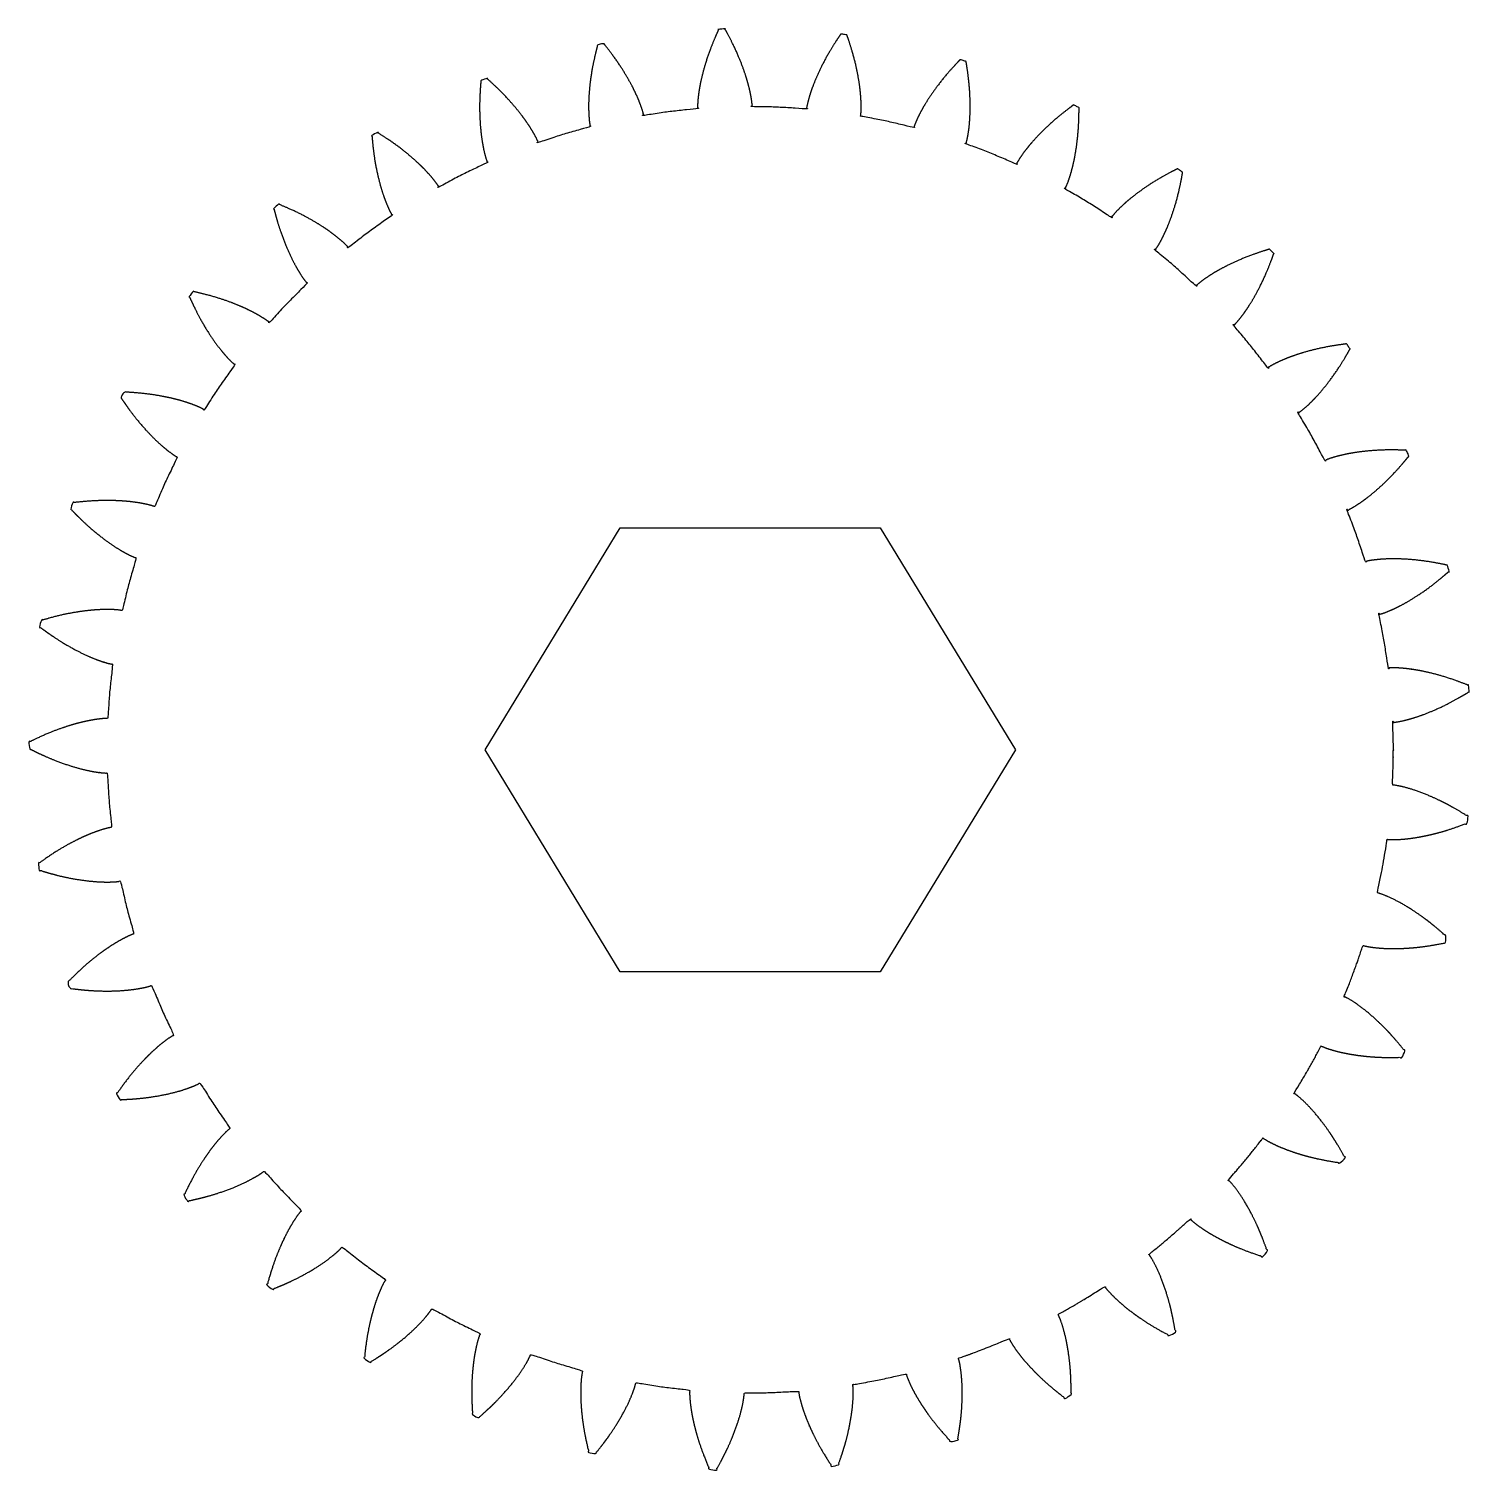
# Model space of a CAD drawing. Header units: millimetres. Extents: x 249 to 486, y 103 to 253.
# Drawn here: x 396.19 to 435.12, y 214.06 to 253.02 of the extents above; entities that cross this region are included whole.
import ezdxf

# ---------------------------------------------------------------- set-up
doc = ezdxf.new("R2010")
doc.units = ezdxf.units.MM
doc.header["$MEASUREMENT"] = 0

msp = doc.modelspace()

# ---------------------------------------------------------------- linework, layer by layer
msp.add_lwpolyline([(419.202, 227.532), (412.176, 227.532), (408.52, 233.532), (412.176, 239.532), (419.202, 239.532), (422.858, 233.532), (419.202, 227.532)])
msp.add_rational_spline([(424.829, 248.32), (425.038, 248.19), (425.245, 248.056), (425.448, 247.918), (425.462, 247.936), (425.515, 248.006), (425.65, 248.152), (425.892, 248.378), (426.258, 248.663), (426.718, 248.965), (427.068, 249.15), (427.243, 249.24), (427.266, 249.223), (427.288, 249.207), (427.311, 249.19), (427.333, 249.173), (427.356, 249.157), (427.378, 249.14), (427.343, 248.946), (427.268, 248.558), (427.111, 248.03), (426.945, 247.597), (426.798, 247.3), (426.698, 247.128), (426.646, 247.057), (426.633, 247.039), (426.824, 246.884), (427.012, 246.725), (427.197, 246.562), (427.377, 246.403), (427.557, 246.237), (427.735, 246.066), (427.751, 246.081), (427.815, 246.142), (427.973, 246.263), (428.25, 246.445), (428.659, 246.664), (429.163, 246.884), (429.539, 247.007), (429.727, 247.066), (429.747, 247.046), (429.766, 247.026), (429.785, 247.006), (429.805, 246.985), (429.824, 246.965), (429.843, 246.945), (429.775, 246.76), (429.636, 246.39), (429.393, 245.896), (429.156, 245.497), (428.961, 245.229), (428.834, 245.076), (428.77, 245.015), (428.754, 245), (428.917, 244.815), (429.075, 244.626), (429.226, 244.439), (429.38, 244.248), (429.53, 244.053), (429.676, 243.855), (429.695, 243.867), (429.768, 243.916), (429.945, 244.008), (430.248, 244.141), (430.688, 244.288), (431.222, 244.42), (431.614, 244.478), (431.809, 244.504), (431.825, 244.481), (431.84, 244.458), (431.856, 244.435), (431.872, 244.412), (431.887, 244.389), (431.903, 244.365), (431.805, 244.194), (431.605, 243.853), (431.282, 243.407), (430.981, 243.054), (430.744, 242.823), (430.592, 242.694), (430.52, 242.644), (430.501, 242.632), (430.63, 242.422), (430.755, 242.21), (430.874, 241.995), (430.991, 241.785), (431.106, 241.568), (431.217, 241.348), (431.237, 241.357), (431.318, 241.393), (431.507, 241.454), (431.829, 241.533), (432.287, 241.604), (432.836, 241.644), (433.232, 241.635), (433.429, 241.628), (433.44, 241.603), (433.452, 241.578), (433.463, 241.552), (433.475, 241.527), (433.486, 241.501), (433.498, 241.475), (433.372, 241.324), (433.118, 241.021), (432.724, 240.636), (432.368, 240.339), (432.095, 240.15), (431.924, 240.049), (431.844, 240.012), (431.824, 240.003), (431.916, 239.775), (432.002, 239.544), (432.084, 239.312), (432.164, 239.086), (432.241, 238.852), (432.313, 238.617), (432.334, 238.622), (432.42, 238.644), (432.617, 238.672), (432.947, 238.697), (433.411, 238.689), (433.959, 238.636), (434.347, 238.56), (434.54, 238.521), (434.547, 238.493), (434.554, 238.466), (434.561, 238.439), (434.568, 238.412), (434.575, 238.385), (434.582, 238.358), (434.433, 238.229), (434.131, 237.974), (433.678, 237.661), (433.277, 237.428), (432.977, 237.288), (432.791, 237.218), (432.706, 237.195), (432.684, 237.189), (432.736, 236.948), (432.783, 236.707), (432.824, 236.464), (432.865, 236.228), (432.901, 235.984), (432.932, 235.74), (432.954, 235.742), (433.042, 235.749), (433.241, 235.744), (433.571, 235.712), (434.027, 235.626), (434.558, 235.481), (434.928, 235.341), (435.111, 235.27), (435.114, 235.242), (435.116, 235.214), (435.119, 235.186), (435.121, 235.158), (435.123, 235.13), (435.126, 235.102), (434.957, 235.001), (434.616, 234.8), (434.117, 234.568), (433.682, 234.406), (433.363, 234.319), (433.167, 234.28), (433.08, 234.272), (433.058, 234.27), (433.068, 234.024), (433.073, 233.778), (433.073, 233.532), (433.073, 233.46), (433.072, 233.389), (433.072, 233.317), (433.069, 233.071), (433.061, 232.825), (433.047, 232.579), (433.069, 232.577), (433.157, 232.568), (433.352, 232.527), (433.67, 232.436), (434.103, 232.269), (434.599, 232.03), (434.937, 231.825), (435.105, 231.721), (435.102, 231.694), (435.099, 231.666), (435.097, 231.638), (435.094, 231.61), (435.091, 231.582), (435.088, 231.554), (434.904, 231.485), (434.532, 231.349), (433.999, 231.211), (433.543, 231.131), (433.213, 231.103), (433.014, 231.101), (432.926, 231.109), (432.904, 231.111), (432.87, 230.867), (432.83, 230.624), (432.786, 230.382), (432.742, 230.146), (432.693, 229.905), (432.638, 229.665), (432.659, 229.659), (432.744, 229.635), (432.929, 229.562), (433.227, 229.419), (433.626, 229.181), (434.075, 228.862), (434.374, 228.603), (434.521, 228.473), (434.514, 228.446), (434.507, 228.419), (434.499, 228.392), (434.492, 228.365), (434.484, 228.338), (434.477, 228.311), (434.283, 228.273), (433.894, 228.202), (433.346, 228.156), (432.882, 228.154), (432.552, 228.183), (432.355, 228.214), (432.27, 228.236), (432.249, 228.242), (432.174, 228.007), (432.094, 227.775), (432.009, 227.544), (431.927, 227.318), (431.837, 227.089), (431.743, 226.862), (431.763, 226.852), (431.842, 226.814), (432.012, 226.711), (432.282, 226.519), (432.635, 226.218), (433.024, 225.828), (433.275, 225.522), (433.398, 225.369), (433.386, 225.343), (433.375, 225.318), (433.363, 225.293), (433.351, 225.267), (433.339, 225.242), (433.327, 225.217), (433.13, 225.213), (432.735, 225.208), (432.186, 225.255), (431.729, 225.331), (431.408, 225.415), (431.22, 225.479), (431.139, 225.515), (431.119, 225.524), (431.006, 225.306), (430.888, 225.09), (430.766, 224.877), (430.646, 224.669), (430.519, 224.458), (430.388, 224.25), (430.406, 224.237), (430.478, 224.186), (430.628, 224.056), (430.862, 223.821), (431.159, 223.465), (431.476, 223.015), (431.672, 222.671), (431.768, 222.499), (431.752, 222.476), (431.736, 222.453), (431.72, 222.43), (431.704, 222.407), (431.688, 222.384), (431.672, 222.361), (431.477, 222.39), (431.087, 222.452), (430.554, 222.591), (430.116, 222.744), (429.814, 222.88), (429.639, 222.975), (429.566, 223.024), (429.548, 223.037), (429.399, 222.841), (429.247, 222.648), (429.09, 222.458), (428.937, 222.273), (428.776, 222.087), (428.612, 221.904), (428.627, 221.888), (428.69, 221.826), (428.816, 221.672), (429.007, 221.401), (429.239, 221), (429.476, 220.503), (429.611, 220.131), (429.676, 219.945), (429.657, 219.925), (429.637, 219.905), (429.618, 219.885), (429.598, 219.865), (429.579, 219.845), (429.559, 219.825), (429.372, 219.887), (428.997, 220.014), (428.496, 220.241), (428.089, 220.465), (427.815, 220.65), (427.659, 220.773), (427.595, 220.834), (427.579, 220.85), (427.4, 220.681), (427.217, 220.517), (427.035, 220.36), (426.848, 220.2), (426.658, 220.043), (426.465, 219.891), (426.478, 219.873), (426.529, 219.801), (426.627, 219.628), (426.77, 219.329), (426.931, 218.894), (427.081, 218.364), (427.151, 217.975), (427.184, 217.781), (427.162, 217.764), (427.139, 217.748), (427.117, 217.731), (427.094, 217.715), (427.071, 217.699), (427.048, 217.682), (426.874, 217.775), (426.527, 217.963), (426.07, 218.271), (425.708, 218.561), (425.469, 218.79), (425.335, 218.937), (425.283, 219.008), (425.27, 219.026), (425.064, 218.89), (424.856, 218.759), (424.651, 218.635), (424.44, 218.509), (424.226, 218.386), (424.01, 218.268), (424.02, 218.249), (424.058, 218.169), (424.126, 217.982), (424.216, 217.663), (424.301, 217.208), (424.36, 216.66), (424.363, 216.264), (424.363, 216.067), (424.338, 216.055), (424.313, 216.043), (424.288, 216.03), (424.263, 216.018), (424.238, 216.006), (424.212, 215.993), (424.057, 216.114), (423.746, 216.358), (423.348, 216.739), (423.039, 217.085), (422.842, 217.351), (422.735, 217.519), (422.696, 217.598), (422.686, 217.618), (422.461, 217.519), (422.233, 217.425), (422.01, 217.337), (421.781, 217.248), (421.549, 217.163), (421.317, 217.084), (421.323, 217.062), (421.347, 216.978), (421.382, 216.782), (421.417, 216.453), (421.425, 215.989), (421.39, 215.439), (421.327, 215.049), (421.293, 214.855), (421.267, 214.847), (421.24, 214.839), (421.213, 214.831), (421.186, 214.823), (421.159, 214.815), (421.132, 214.807), (420.999, 214.952), (420.734, 215.245), (420.406, 215.688), (420.16, 216.081), (420.011, 216.377), (419.934, 216.56), (419.908, 216.645), (419.902, 216.666), (419.663, 216.606), (419.423, 216.551), (419.188, 216.503), (418.947, 216.454), (418.705, 216.409), (418.462, 216.37), (418.464, 216.348), (418.474, 216.26), (418.475, 216.062), (418.454, 215.731), (418.384, 215.273), (418.256, 214.737), (418.128, 214.363), (418.063, 214.177), (418.035, 214.174), (418.007, 214.17), (417.98, 214.167), (417.952, 214.164), (417.924, 214.16), (417.896, 214.157), (417.789, 214.323), (417.577, 214.657), (417.329, 215.148), (417.153, 215.577), (417.055, 215.894), (417.01, 216.087), (416.999, 216.175), (416.996, 216.197), (416.751, 216.178), (416.505, 216.165), (416.266, 216.157), (416.02, 216.149), (415.774, 216.146), (415.528, 216.148), (415.526, 216.126), (415.521, 216.038), (415.489, 215.842), (415.413, 215.52), (415.265, 215.08), (415.05, 214.573), (414.86, 214.226), (414.764, 214.054), (414.736, 214.055), (414.709, 214.057), (414.681, 214.058), (414.653, 214.059), (414.625, 214.061), (414.597, 214.062), (414.519, 214.244), (414.367, 214.608), (414.204, 215.135), (414.104, 215.587), (414.061, 215.916), (414.049, 216.114), (414.053, 216.203), (414.054, 216.225), (413.809, 216.248), (413.565, 216.276), (413.327, 216.309), (413.083, 216.342), (412.84, 216.381), (412.598, 216.425), (412.593, 216.403), (412.573, 216.317), (412.508, 216.129), (412.379, 215.824), (412.159, 215.416), (411.861, 214.953), (411.616, 214.642), (411.492, 214.489), (411.465, 214.495), (411.438, 214.501), (411.411, 214.507), (411.383, 214.513), (411.356, 214.519), (411.329, 214.526), (411.283, 214.717), (411.194, 215.103), (411.123, 215.649), (411.1, 216.112), (411.113, 216.443), (411.135, 216.64), (411.154, 216.727), (411.158, 216.748), (410.921, 216.812), (410.685, 216.882), (410.456, 216.954), (410.221, 217.028), (409.988, 217.107), (409.757, 217.191), (409.748, 217.171), (409.714, 217.089), (409.619, 216.915), (409.439, 216.636), (409.154, 216.27), (408.782, 215.864), (408.488, 215.6), (408.341, 215.469), (408.315, 215.48), (408.289, 215.491), (408.263, 215.501), (408.237, 215.512), (408.211, 215.523), (408.186, 215.533), (408.173, 215.73), (408.15, 216.125), (408.172, 216.675), (408.227, 217.135), (408.296, 217.459), (408.351, 217.65), (408.384, 217.732), (408.393, 217.753), (408.169, 217.856), (407.948, 217.964), (407.735, 218.074), (407.516, 218.187), (407.3, 218.304), (407.086, 218.426), (407.074, 218.407), (407.026, 218.333), (406.903, 218.177), (406.679, 217.932), (406.337, 217.62), (405.902, 217.282), (405.567, 217.071), (405.4, 216.967), (405.376, 216.982), (405.352, 216.997), (405.328, 217.012), (405.305, 217.027), (405.281, 217.042), (405.257, 217.057), (405.278, 217.253), (405.322, 217.646), (405.437, 218.184), (405.569, 218.629), (405.691, 218.936), (405.778, 219.116), (405.824, 219.191), (405.836, 219.21), (405.633, 219.349), (405.433, 219.493), (405.242, 219.637), (405.045, 219.785), (404.851, 219.937), (404.661, 220.093), (404.646, 220.077), (404.587, 220.011), (404.439, 219.879), (404.177, 219.676), (403.787, 219.425), (403.301, 219.166), (402.936, 219.014), (402.753, 218.94), (402.732, 218.959), (402.711, 218.977), (402.691, 218.996), (402.67, 219.015), (402.649, 219.033), (402.628, 219.052), (402.681, 219.242), (402.791, 219.622), (402.995, 220.133), (403.2, 220.549), (403.373, 220.832), (403.488, 220.994), (403.547, 221.06), (403.561, 221.077), (403.385, 221.248), (403.212, 221.424), (403.048, 221.598), (402.879, 221.777), (402.714, 221.96), (402.553, 222.145), (402.535, 222.132), (402.466, 222.077), (402.297, 221.972), (402.005, 221.816), (401.578, 221.635), (401.056, 221.461), (400.67, 221.373), (400.477, 221.331), (400.46, 221.353), (400.443, 221.375), (400.425, 221.397), (400.408, 221.418), (400.39, 221.44), (400.373, 221.462), (400.457, 221.64), (400.63, 221.996), (400.917, 222.466), (401.19, 222.842), (401.407, 223.091), (401.548, 223.231), (401.617, 223.287), (401.634, 223.3), (401.489, 223.499), (401.349, 223.701), (401.216, 223.901), (401.08, 224.106), (400.948, 224.314), (400.82, 224.524), (400.801, 224.514), (400.723, 224.472), (400.539, 224.396), (400.225, 224.291), (399.774, 224.185), (399.229, 224.102), (398.834, 224.08), (398.638, 224.071), (398.624, 224.096), (398.61, 224.12), (398.597, 224.145), (398.584, 224.169), (398.57, 224.194), (398.557, 224.219), (398.67, 224.38), (398.9, 224.701), (399.262, 225.116), (399.594, 225.44), (399.851, 225.649), (400.014, 225.764), (400.091, 225.807), (400.11, 225.818), (400.001, 226.038), (399.896, 226.261), (399.799, 226.48), (399.699, 226.705), (399.604, 226.932), (399.514, 227.161), (399.493, 227.154), (399.409, 227.126), (399.215, 227.082), (398.888, 227.032), (398.425, 227.003), (397.875, 227.013), (397.482, 227.058), (397.286, 227.083), (397.277, 227.109), (397.268, 227.136), (397.259, 227.162), (397.25, 227.189), (397.24, 227.215), (397.231, 227.241), (397.37, 227.381), (397.651, 227.66), (398.078, 228.007), (398.46, 228.271), (398.748, 228.433), (398.928, 228.519), (399.011, 228.548), (399.032, 228.556), (398.962, 228.791), (398.896, 229.029), (398.837, 229.261), (398.777, 229.5), (398.722, 229.739), (398.671, 229.98), (398.649, 229.977), (398.562, 229.963), (398.364, 229.953), (398.033, 229.959), (397.571, 230.009), (397.03, 230.111), (396.651, 230.222), (396.462, 230.279), (396.457, 230.307), (396.453, 230.334), (396.448, 230.362), (396.444, 230.389), (396.439, 230.417), (396.435, 230.445), (396.595, 230.559), (396.919, 230.786), (397.399, 231.057), (397.819, 231.252), (398.131, 231.364), (398.323, 231.417), (398.41, 231.433), (398.431, 231.436), (398.402, 231.681), (398.377, 231.925), (398.358, 232.165), (398.339, 232.41), (398.325, 232.656), (398.316, 232.901), (398.294, 232.902), (398.206, 232.903), (398.008, 232.926), (397.683, 232.988), (397.237, 233.115), (396.721, 233.307), (396.365, 233.48), (396.189, 233.568), (396.189, 233.596), (396.189, 233.624), (396.189, 233.652), (396.189, 233.68), (396.19, 233.708), (396.19, 233.736), (396.367, 233.822), (396.725, 233.991), (397.243, 234.177), (397.691, 234.298), (398.017, 234.356), (398.215, 234.377), (398.303, 234.377), (398.325, 234.377), (398.337, 234.623), (398.354, 234.868), (398.376, 235.107), (398.398, 235.352), (398.426, 235.597), (398.459, 235.841), (398.437, 235.845), (398.35, 235.861), (398.159, 235.917), (397.849, 236.033), (397.431, 236.233), (396.955, 236.51), (396.633, 236.74), (396.474, 236.857), (396.479, 236.884), (396.484, 236.912), (396.489, 236.939), (396.494, 236.967), (396.499, 236.995), (396.504, 237.022), (396.693, 237.077), (397.074, 237.183), (397.616, 237.279), (398.078, 237.323), (398.409, 237.325), (398.608, 237.312), (398.695, 237.297), (398.716, 237.293), (398.77, 237.534), (398.828, 237.773), (398.89, 238.005), (398.953, 238.242), (399.021, 238.479), (399.095, 238.714), (399.074, 238.721), (398.991, 238.752), (398.813, 238.839), (398.526, 239.006), (398.148, 239.274), (397.725, 239.627), (397.448, 239.908), (397.311, 240.05), (397.32, 240.076), (397.329, 240.103), (397.339, 240.129), (397.348, 240.155), (397.358, 240.182), (397.367, 240.208), (397.563, 240.23), (397.957, 240.27), (398.507, 240.273), (398.97, 240.239), (399.296, 240.185), (399.49, 240.139), (399.573, 240.109), (399.594, 240.102), (399.687, 240.33), (399.785, 240.556), (399.885, 240.774), (399.987, 240.998), (400.095, 241.219), (400.206, 241.438), (400.187, 241.449), (400.111, 241.493), (399.95, 241.61), (399.695, 241.822), (399.368, 242.15), (399.01, 242.569), (398.784, 242.894), (398.673, 243.056), (398.687, 243.081), (398.701, 243.105), (398.714, 243.129), (398.728, 243.154), (398.742, 243.178), (398.756, 243.202), (398.952, 243.191), (399.347, 243.164), (399.89, 243.075), (400.341, 242.963), (400.653, 242.854), (400.836, 242.776), (400.913, 242.733), (400.933, 242.723), (401.063, 242.931), (401.197, 243.138), (401.333, 243.336), (401.471, 243.539), (401.615, 243.739), (401.762, 243.936), (401.745, 243.95), (401.677, 244.007), (401.537, 244.149), (401.323, 244.401), (401.055, 244.779), (400.774, 245.253), (400.605, 245.611), (400.523, 245.79), (400.541, 245.811), (400.559, 245.833), (400.576, 245.855), (400.594, 245.877), (400.612, 245.898), (400.629, 245.92), (400.821, 245.875), (401.206, 245.783), (401.726, 245.603), (402.151, 245.416), (402.441, 245.257), (402.608, 245.149), (402.677, 245.094), (402.694, 245.08), (402.858, 245.264), (403.025, 245.444), (403.192, 245.617), (403.363, 245.793), (403.538, 245.967), (403.716, 246.136), (403.702, 246.153), (403.644, 246.22), (403.531, 246.383), (403.362, 246.668), (403.162, 247.086), (402.964, 247.6), (402.859, 247.982), (402.808, 248.172), (402.829, 248.19), (402.85, 248.209), (402.871, 248.227), (402.892, 248.246), (402.913, 248.264), (402.935, 248.282), (403.116, 248.206), (403.48, 248.05), (403.962, 247.785), (404.349, 247.529), (404.608, 247.323), (404.755, 247.189), (404.813, 247.123), (404.828, 247.106), (405.02, 247.26), (405.216, 247.409), (405.409, 247.551), (405.608, 247.697), (405.809, 247.838), (406.013, 247.975), (406.002, 247.994), (405.957, 248.07), (405.872, 248.25), (405.754, 248.559), (405.627, 249.005), (405.519, 249.545), (405.48, 249.939), (405.462, 250.135), (405.486, 250.149), (405.509, 250.164), (405.533, 250.179), (405.557, 250.193), (405.581, 250.208), (405.605, 250.222), (405.771, 250.116), (406.103, 249.901), (406.534, 249.558), (406.873, 249.241), (407.093, 248.994), (407.215, 248.837), (407.262, 248.762), (407.273, 248.743), (407.488, 248.862), (407.706, 248.977), (407.921, 249.084), (408.141, 249.194), (408.363, 249.299), (408.588, 249.4), (408.58, 249.42), (408.548, 249.503), (408.495, 249.695), (408.431, 250.019), (408.381, 250.48), (408.366, 251.031), (408.393, 251.425), (408.409, 251.622), (408.434, 251.632), (408.46, 251.643), (408.486, 251.653), (408.512, 251.663), (408.538, 251.674), (408.565, 251.684), (408.711, 251.552), (409.001, 251.283), (409.368, 250.873), (409.649, 250.503), (409.824, 250.223), (409.918, 250.047), (409.951, 249.965), (409.959, 249.945), (410.192, 250.026), (410.426, 250.102), (410.655, 250.172), (410.891, 250.243), (411.128, 250.309), (411.366, 250.37), (411.362, 250.392), (411.344, 250.478), (411.325, 250.676), (411.315, 251.007), (411.344, 251.47), (411.422, 252.015), (411.516, 252.4), (411.564, 252.591), (411.591, 252.597), (411.619, 252.602), (411.646, 252.608), (411.673, 252.614), (411.701, 252.62), (411.728, 252.625), (411.85, 252.47), (412.091, 252.157), (412.383, 251.69), (412.598, 251.279), (412.723, 250.973), (412.786, 250.784), (412.805, 250.698), (412.81, 250.676), (413.052, 250.717), (413.296, 250.752), (413.534, 250.782), (413.778, 250.813), (414.023, 250.838), (414.268, 250.858), (414.267, 250.88), (414.265, 250.968), (414.279, 251.167), (414.325, 251.495), (414.432, 251.946), (414.601, 252.47), (414.758, 252.833), (414.837, 253.013), (414.865, 253.015), (414.893, 253.016), (414.921, 253.017), (414.949, 253.018), (414.977, 253.019), (415.005, 253.02), (415.099, 252.847), (415.284, 252.497), (415.493, 251.988), (415.635, 251.546), (415.708, 251.223), (415.737, 251.026), (415.741, 250.938), (415.742, 250.916), (415.988, 250.915), (416.234, 250.909), (416.474, 250.898), (416.72, 250.887), (416.966, 250.871), (417.211, 250.85), (417.214, 250.871), (417.226, 250.959), (417.273, 251.152), (417.375, 251.467), (417.556, 251.894), (417.81, 252.382), (418.026, 252.714), (418.135, 252.878), (418.163, 252.874), (418.191, 252.871), (418.219, 252.867), (418.246, 252.863), (418.274, 252.86), (418.302, 252.856), (418.365, 252.669), (418.489, 252.294), (418.609, 251.756), (418.674, 251.297), (418.691, 250.966), (418.687, 250.768), (418.676, 250.68), (418.674, 250.658), (418.916, 250.616), (419.158, 250.568), (419.398, 250.516), (419.632, 250.465), (419.872, 250.407), (420.11, 250.345), (420.116, 250.366), (420.143, 250.45), (420.222, 250.632), (420.375, 250.926), (420.626, 251.316), (420.959, 251.755), (421.228, 252.045), (421.363, 252.188), (421.39, 252.18), (421.417, 252.172), (421.444, 252.163), (421.47, 252.155), (421.497, 252.147), (421.524, 252.138), (421.555, 251.944), (421.613, 251.553), (421.641, 251.003), (421.628, 250.539), (421.589, 250.21), (421.551, 250.015), (421.526, 249.93), (421.52, 249.909), (421.751, 249.827), (421.981, 249.739), (422.204, 249.649), (422.432, 249.557), (422.658, 249.46), (422.882, 249.358), (422.892, 249.378), (422.933, 249.456), (423.042, 249.623), (423.242, 249.886), (423.555, 250.229), (423.957, 250.605), (424.271, 250.845), (424.429, 250.964), (424.454, 250.951), (424.479, 250.939), (424.504, 250.926), (424.528, 250.913), (424.553, 250.901), (424.578, 250.888), (424.576, 250.691), (424.567, 250.295), (424.502, 249.749), (424.411, 249.294), (424.317, 248.976), (424.247, 248.79), (424.208, 248.711), (424.198, 248.691), (424.413, 248.571), (424.625, 248.446), (424.829, 248.32)], [1, 0.999849815278, 0.999849815278, 1, 1, 1, 1, 1, 1, 1, 1, 1, 0.999998455877, 0.999998455877, 1, 0.999998455877, 0.999998455877, 1, 1, 1, 1, 1, 1, 1, 1, 1, 0.999849815278, 0.999849815278, 1, 0.999849815278, 0.999849815278, 1, 1, 1, 1, 1, 1, 1, 1, 1, 0.999998455877, 0.999998455877, 1, 0.999998455877, 0.999998455877, 1, 1, 1, 1, 1, 1, 1, 1, 1, 0.999849815278, 0.999849815278, 1, 0.999849815278, 0.999849815278, 1, 1, 1, 1, 1, 1, 1, 1, 1, 0.999998455877, 0.999998455877, 1, 0.999998455877, 0.999998455877, 1, 1, 1, 1, 1, 1, 1, 1, 1, 0.999849815278, 0.999849815278, 1, 0.999849815278, 0.999849815278, 1, 1, 1, 1, 1, 1, 1, 1, 1, 0.999998455877, 0.999998455877, 1, 0.999998455877, 0.999998455877, 1, 1, 1, 1, 1, 1, 1, 1, 1, 0.999849815278, 0.999849815278, 1, 0.999849815278, 0.999849815278, 1, 1, 1, 1, 1, 1, 1, 1, 1, 0.999998455877, 0.999998455877, 1, 0.999998455877, 0.999998455877, 1, 1, 1, 1, 1, 1, 1, 1, 1, 0.999849815278, 0.999849815278, 1, 0.999849815278, 0.999849815278, 1, 1, 1, 1, 1, 1, 1, 1, 1, 0.999998455877, 0.999998455877, 1, 0.999998455877, 0.999998455877, 1, 1, 1, 1, 1, 1, 1, 1, 1, 0.999849815278, 0.999849815278, 1, 1, 1, 1, 0.999849815278, 0.999849815278, 1, 1, 1, 1, 1, 1, 1, 1, 1, 0.999998455877, 0.999998455877, 1, 0.999998455877, 0.999998455877, 1, 1, 1, 1, 1, 1, 1, 1, 1, 0.999849815278, 0.999849815278, 1, 0.999849815278, 0.999849815278, 1, 1, 1, 1, 1, 1, 1, 1, 1, 0.999998455877, 0.999998455877, 1, 0.999998455877, 0.999998455877, 1, 1, 1, 1, 1, 1, 1, 1, 1, 0.999849815278, 0.999849815278, 1, 0.999849815278, 0.999849815278, 1, 1, 1, 1, 1, 1, 1, 1, 1, 0.999998455877, 0.999998455877, 1, 0.999998455877, 0.999998455877, 1, 1, 1, 1, 1, 1, 1, 1, 1, 0.999849815278, 0.999849815278, 1, 0.999849815278, 0.999849815278, 1, 1, 1, 1, 1, 1, 1, 1, 1, 0.999998455877, 0.999998455877, 1, 0.999998455877, 0.999998455877, 1, 1, 1, 1, 1, 1, 1, 1, 1, 0.999849815278, 0.999849815278, 1, 0.999849815278, 0.999849815278, 1, 1, 1, 1, 1, 1, 1, 1, 1, 0.999998455877, 0.999998455877, 1, 0.999998455877, 0.999998455877, 1, 1, 1, 1, 1, 1, 1, 1, 1, 0.999849815278, 0.999849815278, 1, 0.999849815278, 0.999849815278, 1, 1, 1, 1, 1, 1, 1, 1, 1, 0.999998455877, 0.999998455877, 1, 0.999998455877, 0.999998455877, 1, 1, 1, 1, 1, 1, 1, 1, 1, 0.999849815278, 0.999849815278, 1, 0.999849815278, 0.999849815278, 1, 1, 1, 1, 1, 1, 1, 1, 1, 0.999998455877, 0.999998455877, 1, 0.999998455877, 0.999998455877, 1, 1, 1, 1, 1, 1, 1, 1, 1, 0.999849815278, 0.999849815278, 1, 0.999849815278, 0.999849815278, 1, 1, 1, 1, 1, 1, 1, 1, 1, 0.999998455877, 0.999998455877, 1, 0.999998455877, 0.999998455877, 1, 1, 1, 1, 1, 1, 1, 1, 1, 0.999849815278, 0.999849815278, 1, 0.999849815278, 0.999849815278, 1, 1, 1, 1, 1, 1, 1, 1, 1, 0.999998455877, 0.999998455877, 1, 0.999998455877, 0.999998455877, 1, 1, 1, 1, 1, 1, 1, 1, 1, 0.999849815278, 0.999849815278, 1, 0.999849815278, 0.999849815278, 1, 1, 1, 1, 1, 1, 1, 1, 1, 0.999998455877, 0.999998455877, 1, 0.999998455877, 0.999998455877, 1, 1, 1, 1, 1, 1, 1, 1, 1, 0.999849815278, 0.999849815278, 1, 0.999849815278, 0.999849815278, 1, 1, 1, 1, 1, 1, 1, 1, 1, 0.999998455877, 0.999998455877, 1, 0.999998455877, 0.999998455877, 1, 1, 1, 1, 1, 1, 1, 1, 1, 0.999849815278, 0.999849815278, 1, 0.999849815278, 0.999849815278, 1, 1, 1, 1, 1, 1, 1, 1, 1, 0.999998455877, 0.999998455877, 1, 0.999998455877, 0.999998455877, 1, 1, 1, 1, 1, 1, 1, 1, 1, 0.999849815278, 0.999849815278, 1, 0.999849815278, 0.999849815278, 1, 1, 1, 1, 1, 1, 1, 1, 1, 0.999998455877, 0.999998455877, 1, 0.999998455877, 0.999998455877, 1, 1, 1, 1, 1, 1, 1, 1, 1, 0.999849815278, 0.999849815278, 1, 0.999849815278, 0.999849815278, 1, 1, 1, 1, 1, 1, 1, 1, 1, 0.999998455877, 0.999998455877, 1, 0.999998455877, 0.999998455877, 1, 1, 1, 1, 1, 1, 1, 1, 1, 0.999849815278, 0.999849815278, 1, 0.999849815278, 0.999849815278, 1, 1, 1, 1, 1, 1, 1, 1, 1, 0.999998455877, 0.999998455877, 1, 0.999998455877, 0.999998455877, 1, 1, 1, 1, 1, 1, 1, 1, 1, 0.999849815278, 0.999849815278, 1, 0.999849815278, 0.999849815278, 1, 1, 1, 1, 1, 1, 1, 1, 1, 0.999998455877, 0.999998455877, 1, 0.999998455877, 0.999998455877, 1, 1, 1, 1, 1, 1, 1, 1, 1, 0.999849815278, 0.999849815278, 1, 0.999849815278, 0.999849815278, 1, 1, 1, 1, 1, 1, 1, 1, 1, 0.999998455877, 0.999998455877, 1, 0.999998455877, 0.999998455877, 1, 1, 1, 1, 1, 1, 1, 1, 1, 0.999849815278, 0.999849815278, 1, 0.999849815278, 0.999849815278, 1, 1, 1, 1, 1, 1, 1, 1, 1, 0.999998455877, 0.999998455877, 1, 0.999998455877, 0.999998455877, 1, 1, 1, 1, 1, 1, 1, 1, 1, 0.999849815278, 0.999849815278, 1, 0.999849815278, 0.999849815278, 1, 1, 1, 1, 1, 1, 1, 1, 1, 0.999998455877, 0.999998455877, 1, 0.999998455877, 0.999998455877, 1, 1, 1, 1, 1, 1, 1, 1, 1, 0.999849815278, 0.999849815278, 1, 0.999849815278, 0.999849815278, 1, 1, 1, 1, 1, 1, 1, 1, 1, 0.999998455877, 0.999998455877, 1, 0.999998455877, 0.999998455877, 1, 1, 1, 1, 1, 1, 1, 1, 1, 0.999849815278, 0.999849815278, 1, 0.999849815278, 0.999849815278, 1, 1, 1, 1, 1, 1, 1, 1, 1, 0.999998455877, 0.999998455877, 1, 0.999998455877, 0.999998455877, 1, 1, 1, 1, 1, 1, 1, 1, 1, 0.999849815278, 0.999849815278, 1, 0.999849815278, 0.999849815278, 1, 1, 1, 1, 1, 1, 1, 1, 1, 0.999998455877, 0.999998455877, 1, 0.999998455877, 0.999998455877, 1, 1, 1, 1, 1, 1, 1, 1, 1, 0.999849815278, 0.999849815278, 1, 0.999849815278, 0.999849815278, 1, 1, 1, 1, 1, 1, 1, 1, 1, 0.999998455877, 0.999998455877, 1, 0.999998455877, 0.999998455877, 1, 1, 1, 1, 1, 1, 1, 1, 1, 0.999849815278, 0.999849815278, 1, 0.999849815278, 0.999849815278, 1, 1, 1, 1, 1, 1, 1, 1, 1, 0.999998455877, 0.999998455877, 1, 0.999998455877, 0.999998455877, 1, 1, 1, 1, 1, 1, 1, 1, 1, 0.999849815278, 0.999849815278, 1, 0.999849815278, 0.999849815278, 1, 1, 1, 1, 1, 1, 1, 1, 1, 0.999998455877, 0.999998455877, 1, 0.999998455877, 0.999998455877, 1, 1, 1, 1, 1, 1, 1, 1, 1, 0.999849815278, 0.999849815278, 1, 0.999849815278, 0.999849815278, 1, 1, 1, 1, 1, 1, 1, 1, 1, 0.999998455877, 0.999998455877, 1, 0.999998455877, 0.999998455877, 1, 1, 1, 1, 1, 1, 1, 1, 1, 0.999849815278, 0.999849815278, 1, 0.999849815278, 0.999849815278, 1, 1, 1, 1, 1, 1, 1, 1, 1, 0.999998455877, 0.999998455877, 1, 0.999998455877, 0.999998455877, 1, 1, 1, 1, 1, 1, 1, 1, 1, 0.999849815278, 0.999849815278, 1, 0.999849815278, 0.999849815278, 1, 1, 1, 1, 1, 1, 1, 1, 1, 0.999998455877, 0.999998455877, 1, 0.999998455877, 0.999998455877, 1, 1, 1, 1, 1, 1, 1, 1, 1, 0.999849815278, 0.999849815278, 1, 0.999849815278, 0.999849815278, 1, 1, 1, 1, 1, 1, 1, 1, 1, 0.999998455877, 0.999998455877, 1, 0.999998455877, 0.999998455877, 1, 1, 1, 1, 1, 1, 1, 1, 1, 0.999849815278, 0.999849815278, 1, 0.999849815278, 0.999849815278, 1, 1, 1, 1, 1, 1, 1, 1, 1, 0.999998455877, 0.999998455877, 1, 0.999998455877, 0.999998455877, 1, 1, 1, 1, 1, 1, 1, 1, 1, 0.999849815278, 0.999849815278, 1, 0.999849815278, 0.999849815278, 1, 1, 1, 1, 1, 1, 1, 1, 1, 0.999998455877, 0.999998455877, 1, 0.999998455877, 0.999998455877, 1, 1, 1, 1, 1, 1, 1, 1, 1, 0.999849815278, 0.999849815278, 1], degree=3, knots=[0, 0, 0, 0, 0.042453, 0.042453, 0.042453, 0.108632, 0.307146, 0.638001, 1.101196, 1.696733, 2.287384, 2.287384, 2.287384, 2.291688, 2.291688, 2.291688, 2.295993, 2.295993, 2.295993, 2.886644, 3.48218, 3.945376, 4.27623, 4.474745, 4.540923, 4.540923, 4.540923, 4.583377, 4.583377, 4.583377, 4.62583, 4.62583, 4.62583, 4.692009, 4.890523, 5.221378, 5.684573, 6.280109, 6.87076, 6.87076, 6.87076, 6.875065, 6.875065, 6.875065, 6.87937, 6.87937, 6.87937, 7.470021, 8.065557, 8.528752, 8.859607, 9.058121, 9.1243, 9.1243, 9.1243, 9.166753, 9.166753, 9.166753, 9.209207, 9.209207, 9.209207, 9.275385, 9.4739, 9.804754, 10.26795, 10.863486, 11.454137, 11.454137, 11.454137, 11.458442, 11.458442, 11.458442, 11.462746, 11.462746, 11.462746, 12.053397, 12.648934, 13.112129, 13.442984, 13.641498, 13.707677, 13.707677, 13.707677, 13.75013, 13.75013, 13.75013, 13.792583, 13.792583, 13.792583, 13.858762, 14.057276, 14.388131, 14.851326, 15.446863, 16.037514, 16.037514, 16.037514, 16.041818, 16.041818, 16.041818, 16.046123, 16.046123, 16.046123, 16.636774, 17.23231, 17.695506, 18.02636, 18.224875, 18.291053, 18.291053, 18.291053, 18.333507, 18.333507, 18.333507, 18.37596, 18.37596, 18.37596, 18.442139, 18.640653, 18.971508, 19.434703, 20.030239, 20.62089, 20.62089, 20.62089, 20.625195, 20.625195, 20.625195, 20.6295, 20.6295, 20.6295, 21.220151, 21.815687, 22.278882, 22.609737, 22.808251, 22.87443, 22.87443, 22.87443, 22.916883, 22.916883, 22.916883, 22.959337, 22.959337, 22.959337, 23.025515, 23.22403, 23.554884, 24.01808, 24.613616, 25.204267, 25.204267, 25.204267, 25.208572, 25.208572, 25.208572, 25.212876, 25.212876, 25.212876, 25.803527, 26.399064, 26.862259, 27.193114, 27.391628, 27.457807, 27.457807, 27.457807, 27.50026, 27.50026, 27.50026, 28.50026, 28.50026, 28.50026, 28.542713, 28.542713, 28.542713, 28.608892, 28.807406, 29.138261, 29.601456, 30.196993, 30.787644, 30.787644, 30.787644, 30.791948, 30.791948, 30.791948, 30.796253, 30.796253, 30.796253, 31.386904, 31.98244, 32.445636, 32.77649, 32.975005, 33.041183, 33.041183, 33.041183, 33.083637, 33.083637, 33.083637, 33.12609, 33.12609, 33.12609, 33.192269, 33.390783, 33.721638, 34.184833, 34.780369, 35.37102, 35.37102, 35.37102, 35.375325, 35.375325, 35.375325, 35.379629, 35.379629, 35.379629, 35.970281, 36.565817, 37.029012, 37.359867, 37.558381, 37.62456, 37.62456, 37.62456, 37.667013, 37.667013, 37.667013, 37.709467, 37.709467, 37.709467, 37.775645, 37.97416, 38.305014, 38.76821, 39.363746, 39.954397, 39.954397, 39.954397, 39.958702, 39.958702, 39.958702, 39.963006, 39.963006, 39.963006, 40.553657, 41.149194, 41.612389, 41.943243, 42.141758, 42.207937, 42.207937, 42.207937, 42.25039, 42.25039, 42.25039, 42.292843, 42.292843, 42.292843, 42.359022, 42.557536, 42.888391, 43.351586, 43.947122, 44.537774, 44.537774, 44.537774, 44.542078, 44.542078, 44.542078, 44.546383, 44.546383, 44.546383, 45.137034, 45.73257, 46.195766, 46.52662, 46.725135, 46.791313, 46.791313, 46.791313, 46.833766, 46.833766, 46.833766, 46.87622, 46.87622, 46.87622, 46.942398, 47.140913, 47.471767, 47.934963, 48.530499, 49.12115, 49.12115, 49.12115, 49.125455, 49.125455, 49.125455, 49.129759, 49.129759, 49.129759, 49.72041, 50.315947, 50.779142, 51.109997, 51.308511, 51.37469, 51.37469, 51.37469, 51.417143, 51.417143, 51.417143, 51.459596, 51.459596, 51.459596, 51.525775, 51.72429, 52.055144, 52.518339, 53.113876, 53.704527, 53.704527, 53.704527, 53.708831, 53.708831, 53.708831, 53.713136, 53.713136, 53.713136, 54.303787, 54.899323, 55.362519, 55.693373, 55.891888, 55.958066, 55.958066, 55.958066, 56.00052, 56.00052, 56.00052, 56.042973, 56.042973, 56.042973, 56.109152, 56.307666, 56.638521, 57.101716, 57.697252, 58.287904, 58.287904, 58.287904, 58.292208, 58.292208, 58.292208, 58.296513, 58.296513, 58.296513, 58.887164, 59.4827, 59.945895, 60.27675, 60.475264, 60.541443, 60.541443, 60.541443, 60.583896, 60.583896, 60.583896, 60.62635, 60.62635, 60.62635, 60.692528, 60.891043, 61.221897, 61.685093, 62.280629, 62.87128, 62.87128, 62.87128, 62.875585, 62.875585, 62.875585, 62.879889, 62.879889, 62.879889, 63.47054, 64.066077, 64.529272, 64.860127, 65.058641, 65.12482, 65.12482, 65.12482, 65.167273, 65.167273, 65.167273, 65.209726, 65.209726, 65.209726, 65.275905, 65.474419, 65.805274, 66.268469, 66.864006, 67.454657, 67.454657, 67.454657, 67.458961, 67.458961, 67.458961, 67.463266, 67.463266, 67.463266, 68.053917, 68.649453, 69.112649, 69.443503, 69.642018, 69.708196, 69.708196, 69.708196, 69.75065, 69.75065, 69.75065, 69.793103, 69.793103, 69.793103, 69.859282, 70.057796, 70.388651, 70.851846, 71.447382, 72.038033, 72.038033, 72.038033, 72.042338, 72.042338, 72.042338, 72.046643, 72.046643, 72.046643, 72.637294, 73.23283, 73.696025, 74.02688, 74.225394, 74.291573, 74.291573, 74.291573, 74.334026, 74.334026, 74.334026, 74.37648, 74.37648, 74.37648, 74.442658, 74.641173, 74.972027, 75.435223, 76.030759, 76.62141, 76.62141, 76.62141, 76.625715, 76.625715, 76.625715, 76.630019, 76.630019, 76.630019, 77.22067, 77.816207, 78.279402, 78.610257, 78.808771, 78.87495, 78.87495, 78.87495, 78.917403, 78.917403, 78.917403, 78.959856, 78.959856, 78.959856, 79.026035, 79.224549, 79.555404, 80.018599, 80.614136, 81.204787, 81.204787, 81.204787, 81.209091, 81.209091, 81.209091, 81.213396, 81.213396, 81.213396, 81.804047, 82.399583, 82.862779, 83.193633, 83.392148, 83.458326, 83.458326, 83.458326, 83.50078, 83.50078, 83.50078, 83.543233, 83.543233, 83.543233, 83.609412, 83.807926, 84.138781, 84.601976, 85.197512, 85.788163, 85.788163, 85.788163, 85.792468, 85.792468, 85.792468, 85.796773, 85.796773, 85.796773, 86.387424, 86.98296, 87.446155, 87.77701, 87.975524, 88.041703, 88.041703, 88.041703, 88.084156, 88.084156, 88.084156, 88.12661, 88.12661, 88.12661, 88.192788, 88.391303, 88.722157, 89.185353, 89.780889, 90.37154, 90.37154, 90.37154, 90.375845, 90.375845, 90.375845, 90.380149, 90.380149, 90.380149, 90.9708, 91.566337, 92.029532, 92.360387, 92.558901, 92.62508, 92.62508, 92.62508, 92.667533, 92.667533, 92.667533, 92.709986, 92.709986, 92.709986, 92.776165, 92.974679, 93.305534, 93.768729, 94.364266, 94.954917, 94.954917, 94.954917, 94.959221, 94.959221, 94.959221, 94.963526, 94.963526, 94.963526, 95.554177, 96.149713, 96.612909, 96.943763, 97.142278, 97.208456, 97.208456, 97.208456, 97.25091, 97.25091, 97.25091, 97.293363, 97.293363, 97.293363, 97.359542, 97.558056, 97.888911, 98.352106, 98.947642, 99.538293, 99.538293, 99.538293, 99.542598, 99.542598, 99.542598, 99.546903, 99.546903, 99.546903, 100.137554, 100.73309, 101.196285, 101.52714, 101.725654, 101.791833, 101.791833, 101.791833, 101.834286, 101.834286, 101.834286, 101.87674, 101.87674, 101.87674, 101.942918, 102.141433, 102.472287, 102.935483, 103.531019, 104.12167, 104.12167, 104.12167, 104.125975, 104.125975, 104.125975, 104.130279, 104.130279, 104.130279, 104.72093, 105.316467, 105.779662, 106.110517, 106.309031, 106.37521, 106.37521, 106.37521, 106.417663, 106.417663, 106.417663, 106.460116, 106.460116, 106.460116, 106.526295, 106.724809, 107.055664, 107.518859, 108.114396, 108.705047, 108.705047, 108.705047, 108.709351, 108.709351, 108.709351, 108.713656, 108.713656, 108.713656, 109.304307, 109.899843, 110.363039, 110.693893, 110.892408, 110.958586, 110.958586, 110.958586, 111.00104, 111.00104, 111.00104, 111.043493, 111.043493, 111.043493, 111.109672, 111.308186, 111.639041, 112.102236, 112.697772, 113.288423, 113.288423, 113.288423, 113.292728, 113.292728, 113.292728, 113.297032, 113.297032, 113.297032, 113.887684, 114.48322, 114.946415, 115.27727, 115.475784, 115.541963, 115.541963, 115.541963, 115.584416, 115.584416, 115.584416, 115.62687, 115.62687, 115.62687, 115.693048, 115.891563, 116.222417, 116.685613, 117.281149, 117.8718, 117.8718, 117.8718, 117.876105, 117.876105, 117.876105, 117.880409, 117.880409, 117.880409, 118.47106, 119.066597, 119.529792, 119.860646, 120.059161, 120.12534, 120.12534, 120.12534, 120.167793, 120.167793, 120.167793, 120.210246, 120.210246, 120.210246, 120.276425, 120.474939, 120.805794, 121.268989, 121.864526, 122.455177, 122.455177, 122.455177, 122.459481, 122.459481, 122.459481, 122.463786, 122.463786, 122.463786, 123.054437, 123.649973, 124.113169, 124.444023, 124.642538, 124.708716, 124.708716, 124.708716, 124.75117, 124.75117, 124.75117, 124.793623, 124.793623, 124.793623, 124.859801, 125.058316, 125.389171, 125.852366, 126.447902, 127.038553, 127.038553, 127.038553, 127.042858, 127.042858, 127.042858, 127.047162, 127.047162, 127.047162, 127.637814, 128.23335, 128.696545, 129.0274, 129.225914, 129.292093, 129.292093, 129.292093, 129.334546, 129.334546, 129.334546, 129.376999, 129.376999, 129.376999, 129.443178, 129.641693, 129.972547, 130.435743, 131.031279, 131.62193, 131.62193, 131.62193, 131.626235, 131.626235, 131.626235, 131.630539, 131.630539, 131.630539, 132.22119, 132.816727, 133.279922, 133.610776, 133.809291, 133.87547, 133.87547, 133.87547, 133.917923, 133.917923, 133.917923, 133.960376, 133.960376, 133.960376, 134.026555, 134.225069, 134.555924, 135.019119, 135.614655, 136.205307, 136.205307, 136.205307, 136.209611, 136.209611, 136.209611, 136.213916, 136.213916, 136.213916, 136.804567, 137.400103, 137.863299, 138.194153, 138.392668, 138.458846, 138.458846, 138.458846, 138.501299, 138.501299, 138.501299, 138.543753, 138.543753, 138.543753, 138.609931, 138.808446, 139.1393, 139.602496, 140.198032, 140.788683, 140.788683, 140.788683, 140.792988, 140.792988, 140.792988, 140.797292, 140.797292, 140.797292, 141.387943, 141.98348, 142.446675, 142.77753, 142.976044, 143.042223, 143.042223, 143.042223, 143.084676, 143.084676, 143.084676, 143.127129, 143.127129, 143.127129, 143.193308, 143.391823, 143.722677, 144.185872, 144.781409, 145.37206, 145.37206, 145.37206, 145.376364, 145.376364, 145.376364, 145.380669, 145.380669, 145.380669, 145.97132, 146.566856, 147.030052, 147.360906, 147.559421, 147.625599, 147.625599, 147.625599, 147.668053, 147.668053, 147.668053, 147.710506, 147.710506, 147.710506, 147.776685, 147.975199, 148.306054, 148.769249, 149.364785, 149.955437, 149.955437, 149.955437, 149.959741, 149.959741, 149.959741, 149.964046, 149.964046, 149.964046, 150.554697, 151.150233, 151.613428, 151.944283, 152.142797, 152.208976, 152.208976, 152.208976, 152.251429, 152.251429, 152.251429, 152.293883, 152.293883, 152.293883, 152.360061, 152.558576, 152.88943, 153.352626, 153.948162, 154.538813, 154.538813, 154.538813, 154.543118, 154.543118, 154.543118, 154.547422, 154.547422, 154.547422, 155.138073, 155.73361, 156.196805, 156.52766, 156.726174, 156.792353, 156.792353, 156.792353, 156.834806, 156.834806, 156.834806, 156.877259, 156.877259, 156.877259, 156.943438, 157.141952, 157.472807, 157.936002, 158.531539, 159.12219, 159.12219, 159.12219, 159.126494, 159.126494, 159.126494, 159.130799, 159.130799, 159.130799, 159.72145, 160.316986, 160.780182, 161.111036, 161.309551, 161.375729, 161.375729, 161.375729, 161.418183, 161.418183, 161.418183, 161.460636, 161.460636, 161.460636, 161.526815, 161.725329, 162.056184, 162.519379, 163.114915, 163.705566, 163.705566, 163.705566, 163.709871, 163.709871, 163.709871, 163.714176, 163.714176, 163.714176, 164.304827, 164.900363, 165.363558, 165.694413, 165.892927, 165.959106, 165.959106, 165.959106, 166.001559, 166.001559, 166.001559, 166.044013, 166.044013, 166.044013, 166.110191, 166.308706, 166.63956, 167.102756, 167.698292, 168.288943, 168.288943, 168.288943, 168.293248, 168.293248, 168.293248, 168.297552, 168.297552, 168.297552, 168.888203, 169.48374, 169.946935, 170.27779, 170.476304, 170.542483, 170.542483, 170.542483, 170.584936, 170.584936, 170.584936, 170.584936])

doc.saveas('drawing.dxf')
